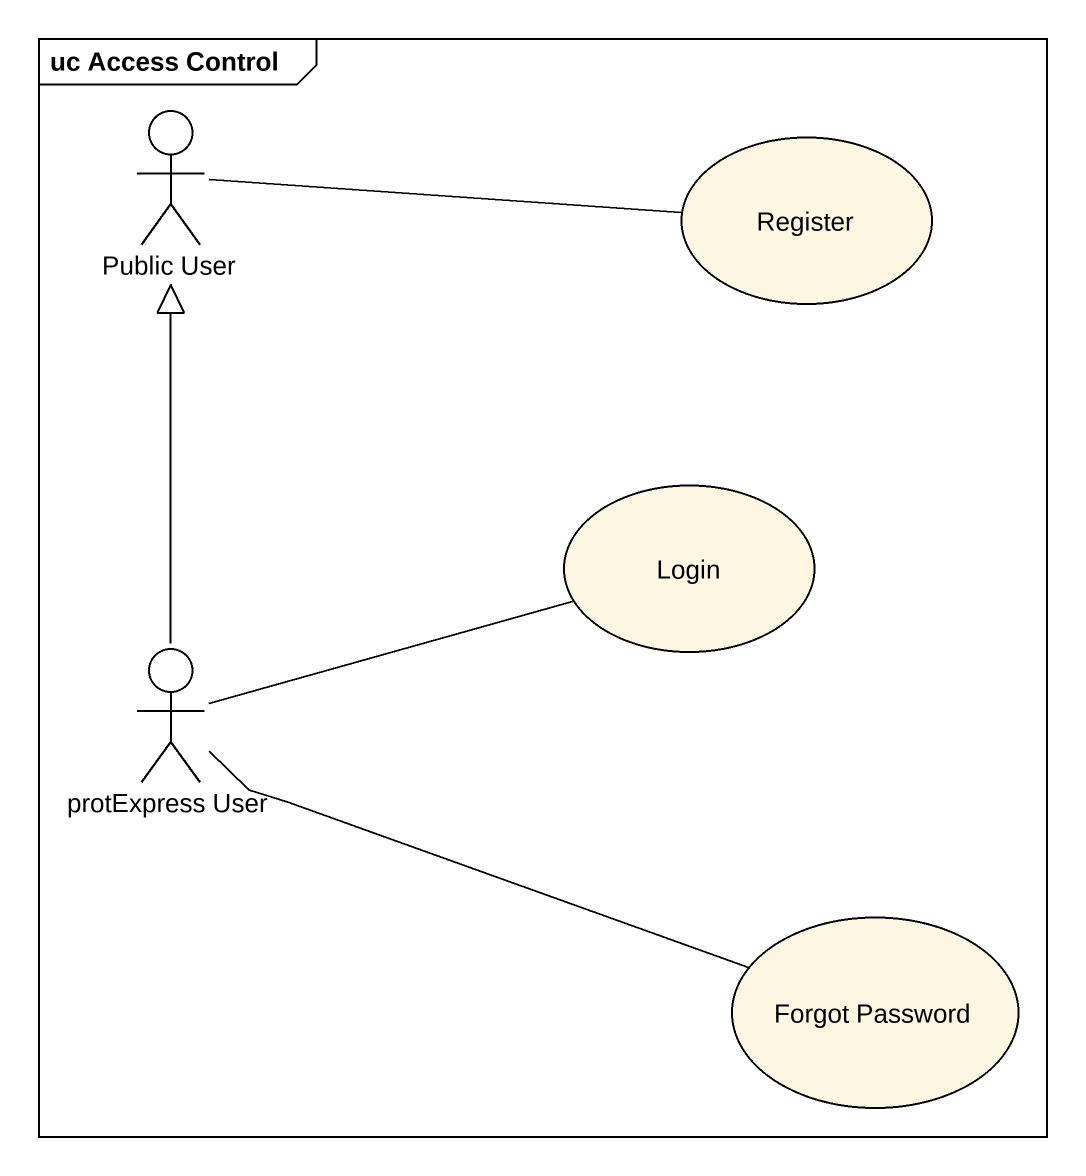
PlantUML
@startuml
mainframe uc Access Control
actor "Public User" as Public_User
usecase Register
usecase Login
actor "protExpress User" as protExpress_User
usecase "Forgot Password" as Forgot_Password
Public_User -right- Register
protExpress_User -up-|> Public_User
protExpress_User -right- Login
protExpress_User -right- Forgot_Password
@enduml
